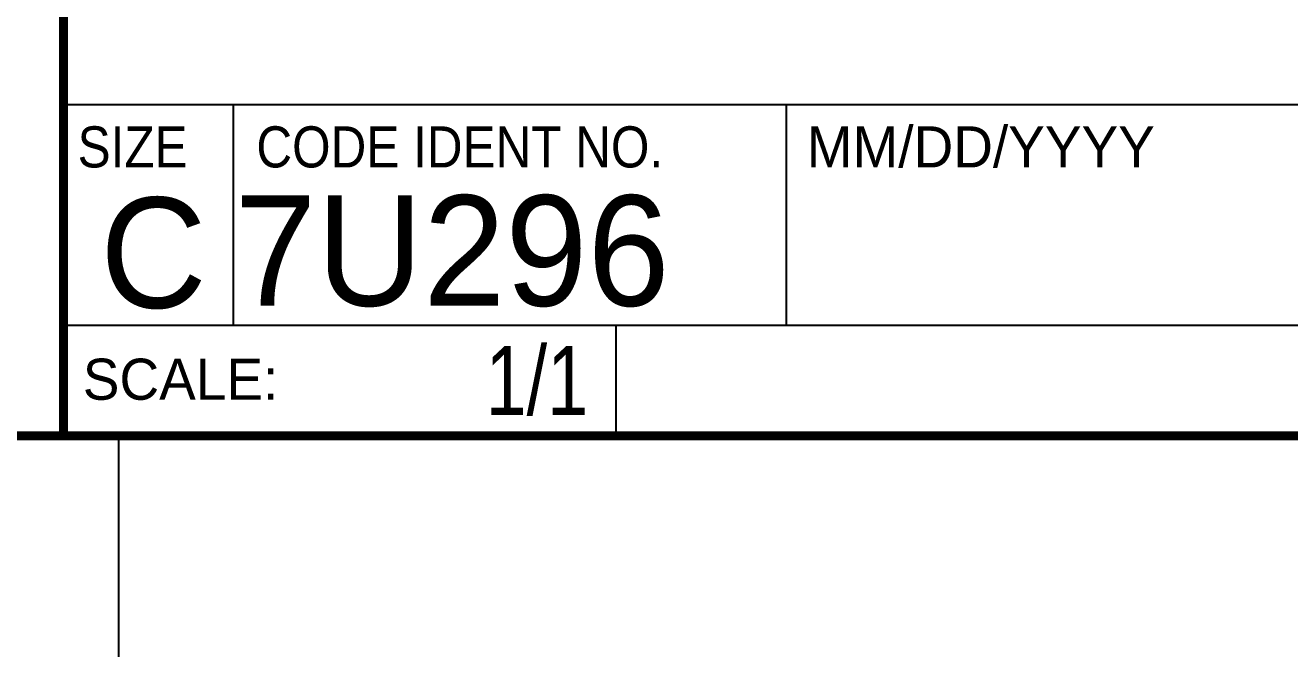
# Model space of a CAD drawing. Header units: inches. Extents: x 0 to 22, y 0 to 17.
# Drawn here: x 16.289 to 19.149, y 0 to 1.429 of the extents above; entities that cross this region are included whole.
import ezdxf

# ---------------------------------------------------------------- set-up
doc = ezdxf.new("R2010")
doc.units = ezdxf.units.IN
doc.header["$LTSCALE"] = 1.21
doc.header["$MEASUREMENT"] = 0
doc.layers.get('0').update_dxf_attribs({"linetype": 'CONTINUOUS'})
doc.layers.add('DETAIL', color=7, linetype='CONTINUOUS')
doc.styles.get("Standard").update_dxf_attribs({"font": 'txt', "width": 0.8})
doc.styles.add('TEXTSTYLE_2', font='txt')
doc.styles.add('TEXTSTYLE_3', font='txt', dxfattribs={"width": 0.9})

msp = doc.modelspace()

# ---------------------------------------------------------------- linework, layer by layer
at = {"color": 2, "linetype": 'CONTINUOUS'}
for p, q in [((16.3737, 2.9596), (16.3737, 1.2496)), ((16.3737, 1.2496), (21.5037, 1.2496)), ((16.76, 0.75), (16.76, 1.25)), ((18.01, 1.25), (21.5, 1.25)), ((18.01, 1.25), (18.01, 0.75)), ((16.3748, 0.7501), (17.6248, 0.7501)), ((16.3748, 0.7501), (16.3748, 0.5001)), ((16.375, 0.75), (21.5, 0.75)), ((17.6248, 0.7501), (17.6248, 0.5001)), ((18.01, 0.75), (21.5, 0.75)), ((16.3748, 0.5001), (17.6248, 0.5001)), ((16.5, 0), (16.5, 0.5))]:
    msp.add_line(p, q, dxfattribs=at)
at = {"color": 7, "linetype": 'CONTINUOUS', "const_width": 0.02}
for points in [[(16.375, 2.96), (16.375, 0.5)], [(0.5, 0.5), (21.5, 0.5)]]:
    msp.add_lwpolyline(points, dxfattribs=at)

# ---------------------------------------------------------------- texts
at = {"color": 2, "linetype": 'CONTINUOUS', "char_height": 0.093, "attachment_point": 1, "line_spacing_factor": 0.9}
for s, insert, width, style in [('SIZE', (16.407, 1.2002), 0.3348, 'TEXTSTYLE_3'), ('CODE IDENT NO.', (16.8114, 1.2002), 1.1718, 'TEXTSTYLE_3'), ('MM/DD/YYYY', (18.0565, 1.2002), 0.93, 'TEXTSTYLE_2'), ('SCALE:', (16.4187, 0.6745), 0.558, 'TEXTSTYLE_2')]:
    msp.add_mtext(s, dxfattribs=dict(at, insert=insert, width=width, style=style))
at = {"color": 7, "linetype": 'CONTINUOUS', "char_height": 0.25, "line_spacing_factor": 0.9, "style": 'TEXTSTYLE_2'}
for s, insert, width, attachment_point in [('C', (16.5785, 1.0393), 0.25, 2), ('7U296', (16.7614, 1.0441), 1.25, 1)]:
    msp.add_mtext(s, dxfattribs=dict(at, insert=insert, width=width, attachment_point=attachment_point))
at = {"layer": 'DETAIL', "color": 7, "linetype": 'CONTINUOUS', "insert": (17.5623, 0.7032), "char_height": 0.15625, "width": 0.375, "attachment_point": 3, "line_spacing_factor": 0.9}
msp.add_mtext('1/1', dxfattribs=at)

doc.saveas('drawing.dxf')
